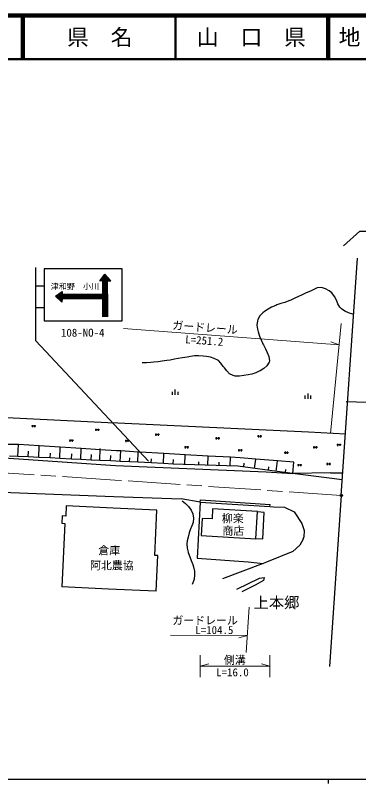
# Model space of a CAD drawing. Units: millimetres, scale not verified. Extents: x 40000 to 680000, y 20000 to 380000.
# Drawn here: x 296275 to 374977, y 204000 to 380000 of the extents above; entities that cross this region are included whole.
import ezdxf
from ezdxf.enums import TextEntityAlignment as Align

# ---------------------------------------------------------------- set-up
doc = ezdxf.new("R2010")
doc.units = ezdxf.units.MM
doc.header["$LTSCALE"] = 1000
doc.header["$PDMODE"] = 32
doc.header["$PDSIZE"] = 500
doc.linetypes.add('CHAIN', pattern=[18.5, 12, -1.5, 3.5, -1.5])
for name, color, linetype, lineweight in [('M-BGD', 7, 'Continuous', 25), ('M-BMK', 2, 'CHAIN', 13), ('M-STR-HTXT', 7, 'Continuous', 13), ('M-STR-STRC', 7, 'Continuous', 25), ('M-TTL', 2, 'Continuous', 140), ('M-TTL-BAND', 7, 'Continuous', 25), ('M-TTL-LINE', 7, 'Continuous', 50)]:
    doc.layers.add(name, color=color, linetype=linetype, lineweight=lineweight)
for name, color, linetype in [('M-BMK-HTXT', 7, 'Continuous'), ('M-OTRS', 6, 'Continuous'), ('M-TTL-TXT', 7, 'Continuous')]:
    doc.layers.add(name, color=color, linetype=linetype)
doc.styles.add('ＭＳ ゴシック', font='')
doc.styles.get('ＭＳ ゴシック').set_extended_font_data('MS Gothic')

msp = doc.modelspace()

# ---------------------------------------------------------------- linework, layer by layer
at = {"layer": 'M-BGD'}
for p, q in [((370989, 270024), (374681, 324413)), ((332946, 293042), (332946, 294292)), ((332321, 293042), (332321, 293792)), ((333571, 293042), (333571, 293792)), ((362746, 292130), (362746, 292880)), ((363371, 292130), (363371, 293380)), ((363996, 292130), (363996, 292880)), ((418561, 290394), (372090, 291430)), ((317446, 286687), (294247, 287778)), ((300255, 285894), (300005, 285891)), ((300255, 285894), (300252, 286144)), ((301005, 285903), (300255, 285894)), ((300258, 285644), (300255, 285894)), ((300755, 285900), (300752, 286150)), ((300758, 285650), (300755, 285900)), ((314826, 285050), (314823, 285300)), ((315326, 285056), (315323, 285306)), ((319807, 286573), (317446, 286687)), ((363466, 284483), (319807, 286573)), ((314826, 285050), (314576, 285047)), ((315576, 285059), (314826, 285050)), ((314829, 284800), (314826, 285050)), ((315329, 284806), (315326, 285056)), ((328584, 283939), (328334, 283936)), ((328584, 283939), (328581, 284189)), ((329333, 283948), (328584, 283939)), ((328587, 283689), (328584, 283939)), ((329084, 283945), (329081, 284195)), ((329086, 283695), (329084, 283945)), ((352056, 283560), (351806, 283557)), ((352056, 283560), (352053, 283810)), ((352806, 283568), (352056, 283560)), ((352059, 283310), (352056, 283560)), ((352556, 283565), (352553, 283815)), ((352559, 283315), (352556, 283565)), ((371942, 284063), (363466, 284483)), ((296962, 281694), (293891, 281660)), ((296829, 278964), (296962, 281694)), ((301760, 281391), (296962, 281694)), ((308835, 282572), (308585, 282569)), ((308835, 282572), (308832, 282822)), ((309585, 282581), (308835, 282572)), ((308838, 282322), (308835, 282572)), ((309335, 282578), (309332, 282828)), ((309338, 282328), (309335, 282578)), ((321664, 282508), (321414, 282505)), ((321664, 282508), (321661, 282758)), ((322414, 282517), (321664, 282508)), ((321667, 282258), (321664, 282508)), ((322164, 282514), (322161, 282764)), ((322167, 282264), (322164, 282514)), ((342399, 283090), (342149, 283087)), ((342399, 283090), (342396, 283340)), ((343149, 283099), (342399, 283090)), ((342402, 282840), (342399, 283090)), ((342899, 283096), (342896, 283346)), ((342902, 282846), (342899, 283096)), ((370206, 281593), (370203, 281843)), ((370955, 281602), (370206, 281593)), ((370705, 281599), (370703, 281849)), ((299190, 278848), (299254, 280152)), ((301629, 278728), (301760, 281391)), ((306582, 281086), (301760, 281391)), ((306455, 278492), (306582, 281086)), ((311398, 280781), (306582, 281086)), ((311274, 278256), (311398, 280781)), ((315743, 280506), (311398, 280781)), ((315622, 278043), (315755, 280752)), ((319441, 280273), (315743, 280506)), ((320455, 280208), (319441, 280273)), ((320338, 277812), (320455, 280208)), ((324459, 279955), (320455, 280208)), ((324345, 277616), (324459, 279955)), ((324854, 279930), (324459, 279955)), ((330316, 279621), (324854, 279930)), ((335290, 281050), (335040, 281047)), ((335290, 281050), (335287, 281300)), ((336040, 281059), (335290, 281050)), ((335293, 280800), (335290, 281050)), ((335790, 281056), (335787, 281306)), ((335793, 280806), (335790, 281056)), ((347619, 280352), (347369, 280349)), ((347619, 280352), (347616, 280602)), ((348369, 280360), (347619, 280352)), ((347622, 280102), (347619, 280352)), ((348119, 280357), (348116, 280607)), ((348122, 280108), (348119, 280357)), ((358173, 279802), (358170, 280052)), ((358673, 279808), (358670, 280058)), ((364798, 281029), (364548, 281026)), ((364798, 281029), (364795, 281279)), ((365548, 281038), (364798, 281029)), ((364801, 280779), (364798, 281029)), ((365298, 281035), (365295, 281285)), ((365301, 280785), (365298, 281035)), ((370206, 281593), (369956, 281591)), ((370208, 281343), (370206, 281593)), ((370708, 281349), (370705, 281599)), ((293716, 278639), (319243, 276875)), ((296829, 278964), (294963, 279055)), ((299190, 278848), (296829, 278964)), ((301629, 278728), (299190, 278848)), ((304270, 278599), (301629, 278728)), ((304270, 278599), (304326, 279728)), ((306455, 278492), (304270, 278599)), ((309127, 278361), (306455, 278492)), ((309127, 278361), (309187, 279590)), ((311274, 278256), (309127, 278361)), ((313673, 278139), (311274, 278256)), ((313673, 278139), (313736, 279419)), ((315622, 278043), (313673, 278139)), ((318079, 277923), (318140, 279170)), ((322452, 277709), (322496, 278604)), ((327435, 277465), (327482, 278433)), ((330203, 277329), (330316, 279621)), ((335216, 279344), (330316, 279621)), ((332487, 277217), (332537, 278254)), ((335106, 277089), (335216, 279344)), ((340441, 279048), (335216, 279344)), ((340376, 276932), (340441, 279048)), ((345619, 278755), (340441, 279048)), ((345558, 276773), (345619, 278755)), ((347794, 278632), (345619, 278755)), ((351421, 278333), (347794, 278632)), ((351137, 276208), (351421, 278333)), ((356395, 277923), (351421, 278333)), ((358173, 279802), (357923, 279799)), ((358923, 279811), (358173, 279802)), ((358176, 279552), (358173, 279802)), ((358676, 279558), (358673, 279808)), ((318079, 277923), (315622, 278043)), ((319301, 277863), (318079, 277923)), ((319243, 276875), (353795, 275448)), ((320338, 277812), (319301, 277863)), ((322452, 277709), (320338, 277812)), ((324345, 277616), (322452, 277709)), ((327435, 277465), (324345, 277616)), ((330203, 277329), (327435, 277465)), ((332487, 277217), (330203, 277329)), ((334853, 277102), (332487, 277217)), ((347301, 276719), (334853, 277102)), ((338332, 276995), (338354, 277713)), ((342998, 276851), (343021, 277618)), ((357439, 275368), (347301, 276719)), ((348648, 276540), (348763, 277400)), ((354306, 275785), (354408, 276548)), ((356093, 275538), (356395, 277923)), ((360100, 277617), (356395, 277923)), ((359851, 275062), (360100, 277617)), ((361217, 276954), (360967, 276951)), ((361217, 276954), (361214, 277204)), ((361967, 276963), (361217, 276954)), ((361220, 276704), (361217, 276954)), ((361717, 276960), (361714, 277210)), ((361720, 276710), (361717, 276960)), ((367867, 277209), (367617, 277206)), ((367867, 277209), (367864, 277459)), ((368617, 277218), (367867, 277209)), ((367870, 276959), (367867, 277209)), ((368367, 277215), (368364, 277465)), ((368370, 276965), (368367, 277215)), ((353795, 275448), (359851, 275062)), ((371233, 273619), (357439, 275368)), ((358185, 275273), (358276, 275991)), ((368512, 275198), (359851, 275062)), ((368512, 275198), (371343, 275232)), ((293260, 270794), (318832, 269809)), ((318832, 269809), (334270, 269267)), ((370989, 270024), (368330, 230847)), ((307942, 267608), (307834, 265296)), ((318675, 267107), (307942, 267608)), ((338682, 268479), (334270, 269267)), ((338682, 268479), (337948, 255632)), ((338682, 268479), (338714, 268978)), ((338682, 268479), (354649, 267453)), ((338714, 268978), (354681, 267952)), ((354649, 267453), (354681, 267952)), ((328741, 266637), (318675, 267107)), ((328257, 256269), (328741, 266637)), ((341499, 266927), (341361, 264629)), ((351772, 266309), (341499, 266927)), ((351396, 260067), (351772, 266309)), ((353350, 266144), (351767, 266239)), ((352984, 260070), (353350, 266144)), ((354649, 267453), (355450, 267409)), ((355450, 267409), (357945, 267318)), ((357945, 267318), (360158, 266252)), ((360158, 266252), (361944, 263623)), ((307000, 265335), (306921, 263646)), ((307834, 265296), (307000, 265335)), ((339122, 264764), (338885, 260821)), ((341361, 264629), (339122, 264764)), ((306921, 263646), (307618, 263614)), ((307618, 263614), (306939, 249075)), ((361944, 263623), (362523, 261966)), ((338885, 260821), (351396, 260067)), ((362523, 261966), (362440, 260447)), ((351402, 260165), (352984, 260070)), ((362268, 259978), (361497, 258632)), ((362268, 259978), (362440, 260447)), ((359879, 257165), (353870, 254698)), ((361497, 258632), (359879, 257165)), ((328946, 256237), (328257, 256269)), ((328564, 248065), (328946, 256237)), ((337948, 255632), (349611, 254838)), ((353069, 254458), (343733, 250933)), ((349611, 254838), (353069, 254458)), ((353870, 254698), (353069, 254458)), ((347048, 248578), (352252, 251063)), ((353126, 250526), (351254, 249479)), ((352252, 251063), (353292, 251200)), ((353292, 251200), (353126, 250526)), ((317599, 248577), (306939, 249075)), ((328564, 248065), (317599, 248577)), ((351254, 249479), (348190, 247936))]:
    msp.add_line(p, q, dxfattribs=at)
for points in [[(371506, 327168), (375257, 330588), (409397, 330588), (414822, 325157)], [(373802, 311460), (373635, 311525), (372663, 311872), (371820, 312229), (371054, 312760), (370701, 313118), (370185, 313941), (369867, 314768), (369412, 315630), (368798, 316398), (368231, 316865), (367387, 317386), (366455, 317661), (366424, 317665), (365492, 317579), (364688, 317200), (363909, 316822), (362910, 316402), (362034, 315997), (361209, 315596), (360365, 315192), (359428, 314772), (358994, 314591), (358019, 314257), (357139, 314009), (356217, 313673), (355968, 313557), (355024, 313119), (354201, 312710), (353412, 312177), (353038, 311848), (352337, 311135), (351869, 310337), (351767, 310010), (351662, 309027), (351807, 308115), (351957, 307479), (352253, 306491), (352618, 305650), (353041, 304749), (353144, 304515), (353604, 303602), (354042, 302803), (354406, 301866), (354419, 301819), (354534, 300873), (354447, 300563), (353954, 299717), (353273, 299123), (352413, 298603), (352348, 298567), (351402, 298102), (350512, 297804), (349623, 297617), (348676, 297483), (347630, 297345), (346663, 297351), (346207, 297463), (345369, 297897), (344773, 298536), (344186, 299283), (343922, 299569), (343385, 300340), (342812, 300939), (341886, 301399), (341008, 301663), (340075, 301831), (339313, 301946), (338278, 302031), (337362, 301976), (336426, 301844), (335631, 301734), (334568, 301580), (333634, 301405), (332736, 301221), (331781, 301039), (330966, 300909), (329919, 300761), (328997, 300644), (328050, 300548), (327297, 300489), (326366, 300429), (325338, 300389)], [(334488, 268771), (335312, 268163), (335962, 267476), (336569, 266658), (336953, 265830), (337125, 264839), (337126, 264837), (337042, 263860), (336749, 263026), (336384, 262179), (336152, 261464), (335871, 260487), (335660, 259591), (335607, 258957), (335669, 257965), (335897, 257005), (335913, 256947), (336248, 255960), (336602, 255112), (336945, 254223), (337119, 253648), (337316, 252679), (337347, 251831), (337241, 250872), (336962, 249966), (336829, 249591)]]:
    msp.add_lwpolyline(points, dxfattribs=at)
at = {"layer": 'M-BMK'}
for p, q in [((319050, 273550), (291410, 275373)), ((370989, 270024), (319050, 273550))]:
    msp.add_line(p, q, dxfattribs=at)
at = {"layer": 'M-OTRS'}
for p in [(370989, 270024), (370990, 270024)]:
    msp.add_point(p, dxfattribs=at)
at = {"layer": 'M-STR-HTXT'}
for p, q in [((370510, 304555), (321067, 308253)), ((368525, 284233), (370983, 309398)), ((370510, 304555), (368622, 305215)), ((349902, 244407), (349206, 234028)), ((349466, 237912), (331826, 237975)), ((349466, 237912), (347533, 237401)), ((338682, 233403), (338682, 228403)), ((354649, 233403), (354649, 228403)), ((338682, 230903), (340614, 231421)), ((338682, 230903), (354649, 230903)), ((354649, 230903), (352717, 231421))]:
    msp.add_line(p, q, dxfattribs=at)
at = {"layer": 'M-STR-STRC'}
for p, q in [((300956, 305444), (300956, 322276)), ((320764, 321938), (302862, 321938)), ((302862, 321938), (302862, 309995)), ((316538, 320320), (317563, 319151)), ((316569, 320360), (317630, 319151)), ((316601, 320399), (317696, 319151)), ((316632, 320439), (317763, 319151)), ((316664, 320479), (317829, 319151)), ((316695, 320519), (317896, 319151)), ((316727, 320559), (317962, 319151)), ((316758, 320599), (318029, 319151)), ((316790, 320639), (318096, 319151)), ((320764, 309995), (320764, 321938)), ((316404, 319151), (315615, 319152)), ((315655, 319203), (315700, 319152)), ((315687, 319243), (315767, 319152)), ((315718, 319283), (315833, 319152)), ((315750, 319323), (315900, 319152)), ((315781, 319362), (315966, 319151)), ((315813, 319402), (316033, 319151)), ((315844, 319442), (316099, 319151)), ((315876, 319482), (316166, 319151)), ((315907, 319522), (316232, 319151)), ((315939, 319562), (316299, 319151)), ((315970, 319602), (316366, 319151)), ((316002, 319642), (316432, 319151)), ((316033, 319682), (316499, 319151)), ((316065, 319721), (316565, 319151)), ((316096, 319761), (316632, 319151)), ((316128, 319801), (316698, 319151)), ((316159, 319841), (316765, 319151)), ((316191, 319881), (316831, 319151)), ((316223, 319921), (316898, 319151)), ((316257, 319151), (316253, 310902)), ((316254, 319961), (316964, 319151)), ((316286, 320001), (317031, 319151)), ((316307, 319151), (316303, 310902)), ((316317, 320040), (317097, 319151)), ((316349, 320080), (317164, 319151)), ((316357, 319151), (316353, 310902)), ((316380, 320120), (317231, 319151)), ((316403, 316113), (316404, 319151)), ((316407, 319151), (316403, 310902)), ((316412, 320160), (317297, 319151)), ((316443, 320200), (317364, 319151)), ((316453, 316113), (316454, 319151)), ((316457, 319151), (316453, 310902)), ((316475, 320240), (317430, 319151)), ((316503, 316113), (316504, 319151)), ((316506, 320280), (317497, 319151)), ((316553, 316113), (316554, 319151)), ((316603, 316113), (316604, 319151)), ((316653, 316113), (316654, 319151)), ((316703, 316113), (316704, 319151)), ((316753, 316113), (316754, 319151)), ((316803, 316113), (316804, 319151)), ((316853, 316113), (316854, 319151)), ((316903, 316113), (316904, 319151)), ((316953, 316113), (316954, 319151)), ((317003, 316113), (317004, 319151)), ((317053, 316113), (317054, 319151)), ((317103, 316113), (317104, 319151)), ((317153, 316113), (317154, 319151)), ((317203, 316113), (317204, 319151)), ((317253, 316113), (317254, 319151)), ((317303, 316113), (317304, 319151)), ((317353, 316113), (317354, 319151)), ((317403, 316113), (317404, 319151)), ((317404, 319151), (318162, 319150)), ((300956, 318068), (302862, 318067)), ((305546, 315722), (306947, 314382)), ((305587, 315752), (306950, 314448)), ((305628, 315782), (306953, 314514)), ((305669, 315812), (306956, 314581)), ((305711, 315841), (306959, 314647)), ((305752, 315871), (306962, 314713)), ((305793, 315901), (306965, 314780)), ((305835, 315930), (306968, 314846)), ((305876, 315960), (306971, 314912)), ((305917, 315990), (306974, 314978)), ((305958, 316019), (306978, 315045)), ((306000, 316049), (306981, 315111)), ((306041, 316079), (306984, 315177)), ((306082, 316109), (306987, 315244)), ((306124, 316138), (306990, 315310)), ((306165, 316168), (306993, 315376)), ((306206, 316198), (306996, 315443)), ((306247, 316227), (306999, 315509)), ((306289, 316257), (307002, 315575)), ((306330, 316287), (307005, 315641)), ((306371, 316316), (307008, 315708)), ((306413, 316346), (307011, 315774)), ((306454, 316376), (307014, 315840)), ((306495, 316405), (307017, 315907)), ((306537, 316435), (307020, 315973)), ((306578, 316465), (307023, 316039)), ((306619, 316495), (307026, 316106)), ((306660, 316524), (306995, 316204)), ((306702, 316554), (306996, 316273)), ((306743, 316584), (306997, 316341)), ((306784, 316613), (306997, 316409)), ((306826, 316643), (306998, 316478)), ((306867, 316673), (306999, 316546)), ((306908, 316702), (307000, 316615)), ((306949, 316732), (307000, 316683)), ((306981, 315118), (316255, 315113)), ((306982, 315168), (317380, 315163)), ((306984, 315218), (317380, 315213)), ((306986, 315268), (317380, 315263)), ((306987, 315318), (317380, 315313)), ((306989, 315368), (317380, 315363)), ((306991, 316762), (307001, 316752)), ((306991, 315418), (317380, 315413)), ((306992, 315468), (317380, 315463)), ((306994, 316118), (307014, 316117)), ((306994, 315518), (317380, 315513)), ((306996, 315568), (317380, 315563)), ((306997, 315618), (317380, 315613)), ((306999, 315668), (317380, 315663)), ((307000, 315718), (317380, 315713)), ((307002, 315768), (317380, 315763)), ((307004, 315818), (317380, 315813)), ((307005, 315868), (317380, 315863)), ((307007, 315918), (317380, 315913)), ((307009, 315968), (317380, 315963)), ((307010, 316018), (317380, 316013)), ((307012, 316068), (317380, 316063)), ((307014, 316118), (317380, 316113)), ((316505, 316113), (316503, 310902)), ((316555, 316113), (316553, 310902)), ((316605, 316113), (316603, 310902)), ((316655, 316113), (316653, 310902)), ((316705, 316113), (316703, 310902)), ((316755, 316113), (316753, 310902)), ((316805, 316113), (316803, 310902)), ((316855, 316113), (316853, 310902)), ((316905, 316113), (316903, 310902)), ((316955, 316113), (316953, 310902)), ((317005, 316113), (317003, 310902)), ((317055, 316113), (317053, 310902)), ((317105, 316113), (317103, 310902)), ((317155, 316113), (317153, 310902)), ((317205, 316113), (317203, 310902)), ((317255, 316113), (317253, 310902)), ((317305, 316113), (317303, 310902)), ((317380, 316113), (317378, 310901)), ((300956, 313070), (302862, 313069)), ((302862, 309995), (320764, 309995)), ((300956, 305444), (326778, 277902))]:
    msp.add_line(p, q, dxfattribs=at)
for points in [[(315615, 319152), (316822, 320679), (318162, 319150)], [(306981, 315118), (306944, 314315), (305504, 315693), (307001, 316769), (306994, 316118)]]:
    msp.add_lwpolyline(points, dxfattribs=at)
at = {"layer": 'M-TTL'}
msp.add_line((680000, 380000), (40000, 380000), dxfattribs=at)
at = {"layer": 'M-TTL-BAND'}
for p, q in [((40000, 205000), (579000, 205000)), ((368000, 205000), (368000, 204000))]:
    msp.add_line(p, q, dxfattribs=at)
at = {"layer": 'M-TTL-LINE'}
for p, q in [((297750, 380000), (297750, 370000)), ((298250, 380000), (298250, 370000)), ((333000, 380000), (333000, 370000)), ((367750, 380000), (367750, 370000)), ((368250, 380000), (368250, 370000)), ((40000, 370000), (680000, 370000))]:
    msp.add_line(p, q, dxfattribs=at)

# ---------------------------------------------------------------- texts
at = {"layer": 'M-BGD', "style": 'ＭＳ ゴシック'}
for s, p in [('柳楽', (346132, 264761)), ('商店', (346246, 261898)), ('倉庫', (317800, 257400)), ('阿北農協', (318401, 253994))]:
    msp.add_text(s, height=1833, dxfattribs=at).set_placement(p, align=Align.MIDDLE_CENTER)
at = {"layer": 'M-BMK-HTXT', "style": 'ＭＳ ゴシック'}
msp.add_text('上本郷', height=2566, dxfattribs=at).set_placement((356150, 245461), align=Align.MIDDLE_CENTER)
at = {"layer": 'M-STR-HTXT', "style": 'ＭＳ ゴシック'}
for s, rotation, p in [('ガードレール', 355.743, (339781, 308477)), ('L=251.2', 355.993, (339592, 305509))]:
    msp.add_text(s, height=1833, rotation=rotation, dxfattribs=at).set_placement(p, align=Align.MIDDLE_CENTER)
for s, p in [('ガードレール', (339779, 241384)), ('L=104.5', (341889, 239188)), ('側溝', (346579, 232316)), ('L=16.0', (346047, 229513))]:
    msp.add_text(s, height=1833, dxfattribs=at).set_placement(p, align=Align.MIDDLE_CENTER)
at = {"layer": 'M-STR-STRC', "style": 'ＭＳ ゴシック'}
for s, height, p in [('津和野\u3000小川', 1320, (309942, 317893)), ('108-NO-4', 1833, (311721, 307310))]:
    msp.add_text(s, height=height, dxfattribs=at).set_placement(p, align=Align.MIDDLE_CENTER)
at = {"layer": 'M-TTL-TXT', "style": 'ＭＳ ゴシック'}
for s, p in [('県\u3000名', (315625, 375000)), ('山\u3000口\u3000県', (350375, 375000))]:
    msp.add_text(s, height=3666, dxfattribs=at).set_placement(p, align=Align.MIDDLE_CENTER)
msp.add_text('地 名', height=3666, dxfattribs=at).set_placement((370380, 375000), align=Align.MIDDLE_LEFT)

doc.saveas('drawing.dxf')
